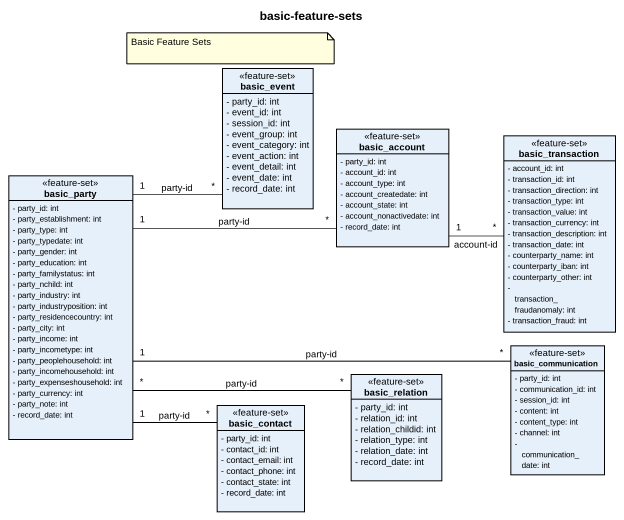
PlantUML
@startuml
title basic-feature-sets
hide circle
hide empty members
skinparam classAttributeIconSize 0
class basic_event <<feature-set>> {
  - party_id: int
  - event_id: int
  - session_id: int
  - event_group: int
  - event_category: int
  - event_action: int
  - event_detail: int
  - event_date: int
  - record_date: int
}
class basic_account <<feature-set>> {
  - party_id: int
  - account_id: int
  - account_type: int
  - account_createdate: int
  - account_state: int
  - account_nonactivedate: int
  - record_date: int
}
class basic_transaction <<feature-set>> {
  - account_id: int
  - transaction_id: int
  - transaction_direction: int
  - transaction_type: int
  - transaction_value: int
  - transaction_currency: int
  - transaction_description: int
  - transaction_date: int
  - counterparty_name: int
  - counterparty_iban: int
  - counterparty_other: int
  - transaction_fraudanomaly: int
  - transaction_fraud: int
}
class basic_party <<feature-set>> {
  - party_id: int
  - party_establishment: int
  - party_type: int
  - party_typedate: int
  - party_gender: int
  - party_education: int
  - party_familystatus: int
  - party_nchild: int
  - party_industry: int
  - party_industryposition: int
  - party_residencecountry: int
  - party_city: int
  - party_income: int
  - party_incometype: int
  - party_peoplehousehold: int
  - party_incomehousehold: int
  - party_expenseshousehold: int
  - party_currency: int
  - party_note: int
  - record_date: int
}
class basic_communication <<feature-set>> {
  - party_id: int
  - communication_id: int
  - session_id: int
  - content: int
  - content_type: int
  - channel: int
  - communication_date: int
}
class basic_relation <<feature-set>> {
  - party_id: int
  - relation_id: int
  - relation_childid: int
  - relation_type: int
  - relation_date: int
  - record_date: int
}
class basic_contact <<feature-set>> {
  - party_id: int
  - contact_id: int
  - contact_email: int
  - contact_phone: int
  - contact_state: int
  - record_date: int
}
basic_account "1" -right- "*" basic_transaction : account-id
basic_party "1" -up- "*" basic_event : party-id
basic_party "1" -right- "*" basic_account : party-id
basic_party "1" -right- "*" basic_communication : party-id
basic_party "1" -- "*" basic_contact : party-id
basic_relation "*" -left- "*" basic_party : party-id
note as N1
  Basic Feature Sets
end note
@enduml
